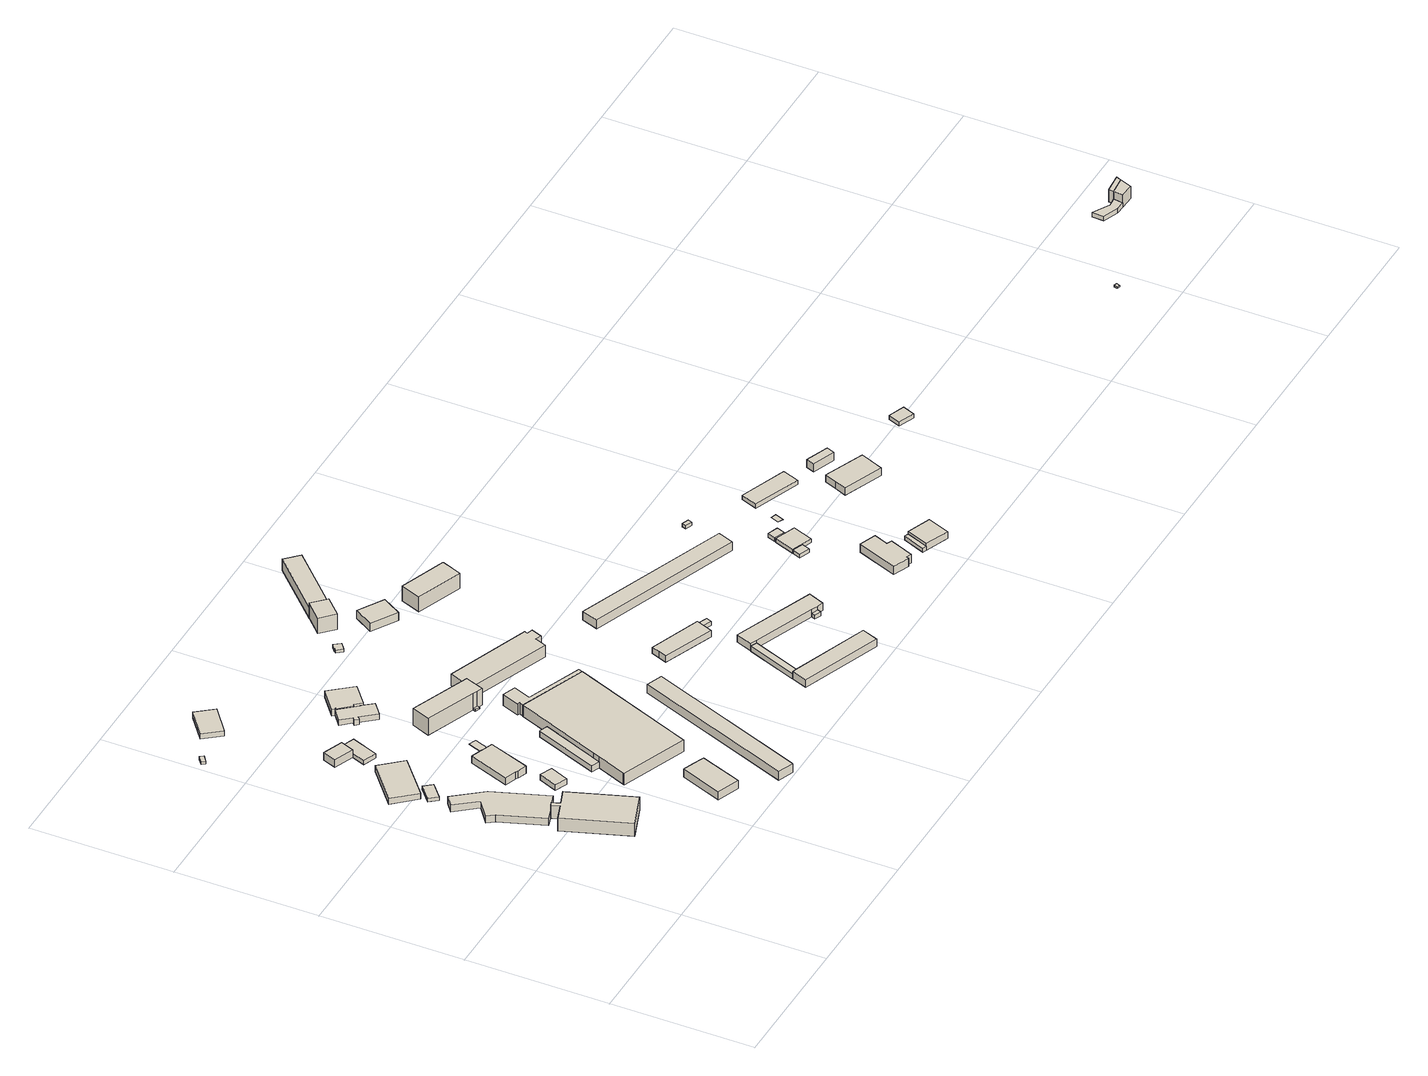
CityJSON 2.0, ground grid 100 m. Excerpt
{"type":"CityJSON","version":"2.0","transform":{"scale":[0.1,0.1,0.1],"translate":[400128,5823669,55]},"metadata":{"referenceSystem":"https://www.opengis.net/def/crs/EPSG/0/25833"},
"CityObjects":{
"building1":{"type":"Building","attributes":{"Gemeindeschluessel":"11000010","BezugspunktDach":"2200","function":"31001_2143","measuredHeight":10.03,"storeysAboveGround":1},"address":[{"country":"Germany","locality":"Berlin","thoroughfareNumber":"42A (1)","thoroughfareName":"Gehrenseestraße"}],"geometry":[{"type":"Solid","lod":"1","boundaries":[[[[0,1,2,3,4,5,6,7]],[[8,9,10,11,12,13,14,15]],[[8,15,7,6]],[[9,8,6,5]],[[10,9,5,4]],[[11,10,4,3]],[[12,11,3,2]],[[13,12,2,1]],[[14,13,1,0]],[[15,14,0,7]]]]}]},
"building2":{"type":"Building","attributes":{"Gemeindeschluessel":"11000010","BezugspunktDach":"2200","function":"31001_2120","measuredHeight":5.44,"storeysAboveGround":1},"address":[{"country":"Germany","locality":"Berlin","thoroughfareNumber":"42A","thoroughfareName":"Gehrenseestraße"}],"geometry":[{"type":"Solid","lod":"1","boundaries":[[[[16,17,18,19,20,21,22,23,24,25]],[[26,27,28,29,30,31,32,33,34,35]],[[26,35,25,24]],[[27,26,24,23]],[[28,27,23,22]],[[29,28,22,21]],[[30,29,21,20]],[[31,30,20,19]],[[32,31,19,18]],[[33,32,18,17]],[[34,33,17,16]],[[35,34,16,25]]]]}]},
"building3":{"type":"Building","attributes":{"Gemeindeschluessel":"11000010","BezugspunktDach":"2200","function":"31001_2100","measuredHeight":2.61,"storeysAboveGround":1},"address":[{"country":"Germany","locality":"Berlin","thoroughfareNumber":"43 (1)","thoroughfareName":"Gehrenseestraße"}],"geometry":[{"type":"Solid","lod":"1","boundaries":[[[[36,37,38,39]],[[40,41,42,43]],[[40,43,39,38]],[[41,40,38,37]],[[42,41,37,36]],[[43,42,36,39]]]]}]},
"building4":{"type":"Building","attributes":{"Gemeindeschluessel":"11000010","BezugspunktDach":"2200","function":"31001_2100","measuredHeight":4.58,"storeysAboveGround":1},"address":[{"country":"Germany","locality":"Berlin","thoroughfareNumber":"43","thoroughfareName":"Gehrenseestraße"}],"geometry":[{"type":"Solid","lod":"1","boundaries":[[[[44,45,46,47]],[[48,49,50,51]],[[48,51,47,46]],[[49,48,46,45]],[[50,49,45,44]],[[51,50,44,47]]]]}]},
"building5":{"type":"Building","attributes":{"Gemeindeschluessel":"11000011","BezugspunktDach":"2200","function":"31001_2463","measuredHeight":2.17,"storeysAboveGround":1},"address":[{"country":"Germany","locality":"Berlin","thoroughfareNumber":"50 (2)","thoroughfareName":"Pablo-Picasso-Straße"}],"geometry":[{"type":"Solid","lod":"1","boundaries":[[[[52,53,54,55]],[[56,57,58,59]],[[56,59,55,54]],[[57,56,54,53]],[[58,57,53,52]],[[59,58,52,55]]]]}]},
"building6":{"type":"Building","attributes":{"Gemeindeschluessel":"11000010","BezugspunktDach":"2200","function":"31001_2523","measuredHeight":4.31,"storeysAboveGround":1},"address":[{"country":"Germany","locality":"Berlin","thoroughfareNumber":"25 (7)","thoroughfareName":"Bitterfelder Straße"}],"geometry":[{"type":"Solid","lod":"1","boundaries":[[[[60,61,62,63]],[[64,65,66,67]],[[64,67,63,62]],[[65,64,62,61]],[[66,65,61,60]],[[67,66,60,63]]]]}]},
"building7":{"type":"Building","attributes":{"Gemeindeschluessel":"11000010","BezugspunktDach":"2200","function":"31001_2120","measuredHeight":5.81,"storeysAboveGround":1},"address":[{"country":"Germany","locality":"Berlin","thoroughfareNumber":"43A (1)","thoroughfareName":"Gehrenseestraße"}],"geometry":[{"type":"Solid","lod":"1","boundaries":[[[[68,69,70,71]],[[72,73,74,75]],[[72,75,71,70]],[[73,72,70,69]],[[74,73,69,68]],[[75,74,68,71]]]]}]},
"building8":{"type":"Building","attributes":{"Gemeindeschluessel":"11000010","BezugspunktDach":"2200","function":"31001_2020","measuredHeight":3.29,"storeysAboveGround":1},"address":[{"country":"Germany","locality":"Berlin","thoroughfareNumber":"43A","thoroughfareName":"Gehrenseestraße"}],"geometry":[{"type":"Solid","lod":"1","boundaries":[[[[76,77,78,79,80]],[[81,82,83,84,85]],[[81,85,80,79]],[[82,81,79,78]],[[83,82,78,77]],[[84,83,77,76]],[[85,84,76,80]]]]}]},
"building9":{"type":"Building","attributes":{"Gemeindeschluessel":"11000010","BezugspunktDach":"2200","function":"31001_2120","measuredHeight":6.8,"storeysAboveGround":1},"address":[{"country":"Germany","locality":"Berlin","thoroughfareNumber":"25 (3)","thoroughfareName":"Bitterfelder Straße"}],"geometry":[{"type":"Solid","lod":"1","boundaries":[[[[86,87,88,89,90,91,92,93]],[[94,95,96,97,98,99,100,101]],[[94,101,93,92]],[[95,94,92,91]],[[96,95,91,90]],[[97,96,90,89]],[[98,97,89,88]],[[99,98,88,87]],[[100,99,87,86]],[[101,100,86,93]]]]}]},
"building10":{"type":"Building","attributes":{"Gemeindeschluessel":"11000010","BezugspunktDach":"2200","function":"31001_2120","measuredHeight":7.06,"storeysAboveGround":1},"address":[{"country":"Germany","locality":"Berlin","thoroughfareNumber":"8 (1)","thoroughfareName":"Klettwitzer Straße"}],"geometry":[{"type":"Solid","lod":"1","boundaries":[[[[102,103,104,105,106]],[[107,108,109,110,111]],[[107,111,106,105]],[[108,107,105,104]],[[109,108,104,103]],[[110,109,103,102]],[[111,110,102,106]]]]}]},
"building11":{"type":"Building","attributes":{"Gemeindeschluessel":"11000011","BezugspunktDach":"2200","function":"31001_2130","measuredHeight":4.06,"storeysAboveGround":1},"address":[{"country":"Germany","locality":"Berlin","thoroughfareNumber":"50","thoroughfareName":"Pablo-Picasso-Straße"}],"geometry":[{"type":"Solid","lod":"1","boundaries":[[[[112,113,114,115,116,117]],[[118,119,120,121,122,123]],[[118,123,117,116]],[[119,118,116,115]],[[120,119,115,114]],[[121,120,114,113]],[[122,121,113,112]],[[123,122,112,117]]]]}]},
"building12":{"type":"Building","attributes":{"Gemeindeschluessel":"11000010","BezugspunktDach":"2200","function":"31001_2000","measuredHeight":0.54,"storeysAboveGround":1},"address":[{"country":"Germany","locality":"Berlin","thoroughfareNumber":"25 (6)","thoroughfareName":"Bitterfelder Straße"}],"geometry":[{"type":"Solid","lod":"1","boundaries":[[[[124,125,126,127]],[[128,129,130,131]],[[128,131,127,126]],[[129,128,126,125]],[[130,129,125,124]],[[131,130,124,127]]]]}]},
"building13":{"type":"Building","attributes":{"Gemeindeschluessel":"11000010","BezugspunktDach":"2200","function":"51009_1610","measuredHeight":4.65,"storeysAboveGround":0},"address":[{"country":"Germany","locality":"Berlin"}],"geometry":[{"type":"Solid","lod":"1","boundaries":[[[[132,133,134,135]],[[136,137,138,139]],[[136,139,135,134]],[[137,136,134,133]],[[138,137,133,132]],[[139,138,132,135]]]]}]},
"building14":{"type":"Building","attributes":{"Gemeindeschluessel":"11000010","BezugspunktDach":"2200","function":"31001_2130","measuredHeight":4.17,"storeysAboveGround":1},"address":[{"country":"Germany","locality":"Berlin","thoroughfareNumber":"29","thoroughfareName":"Bitterfelder Straße"}],"geometry":[{"type":"Solid","lod":"1","boundaries":[[[[140,141,142,143,144,145,146,147,148,149,150,151,152,153]],[[154,155,156,157,158,159,160,161,162,163,164,165,166,167]],[[154,167,153,152]],[[155,154,152,151]],[[156,155,151,150]],[[157,156,150,149]],[[158,157,149,148]],[[159,158,148,147]],[[160,159,147,146]],[[161,160,146,145]],[[162,161,145,144]],[[163,162,144,143]],[[164,163,143,142]],[[165,164,142,141]],[[166,165,141,140]],[[167,166,140,153]]]]}]},
"building15":{"type":"Building","attributes":{"Gemeindeschluessel":"11000010","BezugspunktDach":"2200","function":"51009_1610","measuredHeight":5.03,"storeysAboveGround":0},"address":[{"country":"Germany","locality":"Berlin"}],"geometry":[{"type":"Solid","lod":"1","boundaries":[[[[168,169,170,171,172,173,174,175,176,177]],[[178,179,180,181,182,183,184,185,186,187]],[[178,187,177,176]],[[179,178,176,175]],[[180,179,175,174]],[[181,180,174,173]],[[182,181,173,172]],[[183,182,172,171]],[[184,183,171,170]],[[185,184,170,169]],[[186,185,169,168]],[[187,186,168,177]]]]}]},
"building16":{"type":"Building","attributes":{"Gemeindeschluessel":"11000010","BezugspunktDach":"2200","function":"31001_2020","measuredHeight":13.03,"storeysAboveGround":3},"address":[{"country":"Germany","locality":"Berlin","thoroughfareNumber":"27","thoroughfareName":"Bitterfelder Straße"}],"geometry":[{"type":"Solid","lod":"1","boundaries":[[[[188,189,190,191,192,193,194,195]],[[196,197,198,199,200,201,202,203]],[[196,203,195,194]],[[197,196,194,193]],[[198,197,193,192]],[[199,198,192,191]],[[200,199,191,190]],[[201,200,190,189]],[[202,201,189,188]],[[203,202,188,195]]]]}]},
"building17":{"type":"Building","attributes":{"Gemeindeschluessel":"11000010","function":"31001_2120"},"address":[{"country":"Germany","locality":"Berlin","thoroughfareNumber":"6","thoroughfareName":"Klettwitzer Straße"}],"children":["building17-1","building17-2"]},
"building17-1":{"type":"BuildingPart","attributes":{"BezugspunktDach":"2200","measuredHeight":8.92,"storeysAboveGround":2},"parents":["building17"],"geometry":[{"type":"MultiSurface","lod":"1","boundaries":[[[204,205,206,207,208,209,210,211]],[[212,213,214,215,216,217,218,219]],[[212,219,211,210]],[[213,212,210,209]],[[214,213,209,208]],[[215,214,208,207]],[[216,215,207,206]],[[220,221,206,205]],[[218,217,205,204]],[[219,218,204,211]],[[217,216,222,221,220]]]}]},
"building17-2":{"type":"BuildingPart","attributes":{"BezugspunktDach":"2200","measuredHeight":9.23,"storeysAboveGround":2},"parents":["building17"],"geometry":[{"type":"MultiSurface","lod":"1","boundaries":[[[223,224,225,221,220,226,227,228,229,230]],[[231,232,233,234,235,236,237,238,239,240]],[[231,240,230,229]],[[232,231,229,228]],[[233,232,228,227]],[[234,233,227,226]],[[235,234,226,220]],[[236,235,217,216,221]],[[237,236,221,225]],[[238,237,225,224]],[[239,238,224,223]],[[240,239,223,230]],[[241,220,221,216,217]]]}]},
"building18":{"type":"Building","attributes":{"Gemeindeschluessel":"11000010","BezugspunktDach":"2200","function":"31001_2100","measuredHeight":1.85,"storeysAboveGround":1},"address":[{"country":"Germany","locality":"Berlin","thoroughfareNumber":"27 (1)","thoroughfareName":"Bitterfelder Straße"}],"geometry":[{"type":"Solid","lod":"1","boundaries":[[[[242,243,244,245,246]],[[247,248,249,250,251]],[[247,251,246,245]],[[248,247,245,244]],[[249,248,244,243]],[[250,249,243,242]],[[251,250,242,246]]]]}]},
"building19":{"type":"Building","attributes":{"Gemeindeschluessel":"11000010","BezugspunktDach":"2200","function":"31001_2100","measuredHeight":6.77,"storeysAboveGround":1},"address":[{"country":"Germany","locality":"Berlin","thoroughfareNumber":"5","thoroughfareName":"Klettwitzer Straße"}],"geometry":[{"type":"Solid","lod":"1","boundaries":[[[[252,253,254,255,256]],[[257,258,259,260,261]],[[257,261,256,255]],[[258,257,255,254]],[[259,258,254,253]],[[260,259,253,252]],[[261,260,252,256]]]]}]},
"building20":{"type":"Building","attributes":{"Gemeindeschluessel":"11000010","BezugspunktDach":"2200","function":"31001_2120","measuredHeight":9.01,"storeysAboveGround":1},"address":[{"country":"Germany","locality":"Berlin","thoroughfareNumber":"25","thoroughfareName":"Bitterfelder Straße"}],"geometry":[{"type":"Solid","lod":"1","boundaries":[[[[262,263,264,265,266,267,268,269,270]],[[271,272,273,274,275,276,277,278,279]],[[271,279,270,269]],[[272,271,269,268]],[[273,272,268,267]],[[274,273,267,266]],[[275,274,266,265]],[[276,275,265,264]],[[277,276,264,263]],[[278,277,263,262]],[[279,278,262,270]]]]}]},
"building21":{"type":"Building","attributes":{"Gemeindeschluessel":"11000010","BezugspunktDach":"2200","function":"31001_2000","measuredHeight":2.24,"storeysAboveGround":1},"address":[{"country":"Germany","locality":"Berlin","thoroughfareNumber":"8","thoroughfareName":"Hohenschönhauser Straße"}],"geometry":[{"type":"Solid","lod":"1","boundaries":[[[[280,281,282,283,284,285]],[[286,287,288,289,290,291]],[[286,291,285,284]],[[287,286,284,283]],[[288,287,283,282]],[[289,288,282,281]],[[290,289,281,280]],[[291,290,280,285]]]]}]},
"building22":{"type":"Building","attributes":{"Gemeindeschluessel":"11000010","BezugspunktDach":"2200","function":"51009_1610","measuredHeight":3.98,"storeysAboveGround":0},"address":[{"country":"Germany","locality":"Berlin"}],"geometry":[{"type":"Solid","lod":"1","boundaries":[[[[292,293,294,295]],[[296,297,298,299]],[[296,299,295,294]],[[297,296,294,293]],[[298,297,293,292]],[[299,298,292,295]]]]}]},
"building23":{"type":"Building","attributes":{"Gemeindeschluessel":"11000010","BezugspunktDach":"2200","function":"31001_2100","measuredHeight":6.2,"storeysAboveGround":1},"address":[{"country":"Germany","locality":"Berlin","thoroughfareNumber":"8 (1)","thoroughfareName":"Hohenschönhauser Straße"}],"geometry":[{"type":"Solid","lod":"1","boundaries":[[[[300,301,302,303]],[[304,305,306,307]],[[304,307,303,302]],[[305,304,302,301]],[[306,305,301,300]],[[307,306,300,303]]]]}]},
"building24":{"type":"Building","attributes":{"Gemeindeschluessel":"11000010","BezugspunktDach":"2200","function":"31001_2100","measuredHeight":5.74,"storeysAboveGround":1},"address":[{"country":"Germany","locality":"Berlin","thoroughfareNumber":"23B (4)","thoroughfareName":"Bitterfelder Straße"}],"geometry":[{"type":"Solid","lod":"1","boundaries":[[[[308,309,310,311,312]],[[313,314,315,316,317]],[[313,317,312,311]],[[314,313,311,310]],[[315,314,310,309]],[[316,315,309,308]],[[317,316,308,312]]]]}]},
"building25":{"type":"Building","attributes":{"Gemeindeschluessel":"11000010","BezugspunktDach":"2200","function":"31001_2100","measuredHeight":5.44,"storeysAboveGround":1},"address":[{"country":"Germany","locality":"Berlin","thoroughfareNumber":"23B (2)","thoroughfareName":"Bitterfelder Straße"}],"geometry":[{"type":"Solid","lod":"1","boundaries":[[[[318,319,320,321,322,323]],[[324,325,326,327,328,329]],[[324,329,323,322]],[[325,324,322,321]],[[326,325,321,320]],[[327,326,320,319]],[[328,327,319,318]],[[329,328,318,323]]]]}]},
"building26":{"type":"Building","attributes":{"Gemeindeschluessel":"11000010","function":"31001_2100"},"address":[{"country":"Germany","locality":"Berlin","thoroughfareNumber":"8","thoroughfareName":"Hohenschönhauser Straße"}],"children":["building26-1","building26-2"]},
"building26-1":{"type":"BuildingPart","attributes":{"BezugspunktDach":"2200","measuredHeight":12.08,"storeysAboveGround":3},"parents":["building26"],"geometry":[{"type":"Solid","lod":"1","boundaries":[[[[330,331,332,333]],[[334,335,336,337]],[[334,337,333,332]],[[335,338,339,334,332,331]],[[336,335,331,330]],[[337,336,330,333]],[[334,339,338,335]]]]}]},
"building26-2":{"type":"BuildingPart","attributes":{"BezugspunktDach":"2200","measuredHeight":8.71,"storeysAboveGround":3},"parents":["building26"],"geometry":[{"type":"MultiSurface","lod":"1","boundaries":[[[338,340,341,339]],[[342,343,344,345]],[[342,345,339,341]],[[343,342,341,340]],[[344,343,340,338]],[[345,344,338,335,334]],[[334,335,338,339,346]]]}]},
"building27":{"type":"Building","attributes":{"Gemeindeschluessel":"11000010","BezugspunktDach":"2200","function":"31001_2000","measuredHeight":3.05,"storeysAboveGround":1},"address":[{"country":"Germany","locality":"Berlin","thoroughfareNumber":"23B (3)","thoroughfareName":"Bitterfelder Straße"}],"geometry":[{"type":"Solid","lod":"1","boundaries":[[[[347,348,349,350]],[[326,351,352,353]],[[326,353,350,349]],[[351,326,349,348]],[[352,351,348,347]],[[353,352,347,350]]]]}]},
"building28":{"type":"Building","attributes":{"Gemeindeschluessel":"11000010","BezugspunktDach":"2200","function":"31001_2100","measuredHeight":11.79,"storeysAboveGround":3},"address":[{"country":"Germany","locality":"Berlin","thoroughfareNumber":"8A","thoroughfareName":"Hohenschönhauser Straße"}],"geometry":[{"type":"Solid","lod":"1","boundaries":[[[[354,355,356,357,358]],[[359,360,361,362,363]],[[359,363,358,357]],[[360,359,357,356]],[[361,360,356,355]],[[362,361,355,354]],[[363,362,354,358]]]]}]},
"building29":{"type":"Building","attributes":{"Gemeindeschluessel":"11000010","BezugspunktDach":"2200","function":"31001_2100","measuredHeight":5.75,"storeysAboveGround":1},"address":[{"country":"Germany","locality":"Berlin","thoroughfareNumber":"23B","thoroughfareName":"Bitterfelder Straße"}],"geometry":[{"type":"Solid","lod":"1","boundaries":[[[[364,365,366,367,368,369,370]],[[371,372,373,374,375,376,377]],[[371,377,370,369]],[[372,371,369,368]],[[373,372,368,367]],[[374,373,367,366]],[[375,374,366,365]],[[376,375,365,364]],[[377,376,364,370]]]]}]},
"building30":{"type":"Building","attributes":{"Gemeindeschluessel":"11000010","BezugspunktDach":"2200","function":"51009_1610","measuredHeight":3,"storeysAboveGround":0},"address":[{"country":"Germany","locality":"Berlin"}],"geometry":[{"type":"Solid","lod":"1","boundaries":[[[[378,379,380,381]],[[382,383,384,385]],[[382,385,381,380]],[[383,382,380,379]],[[384,383,379,378]],[[385,384,378,381]]]]}]},
"building31":{"type":"Building","attributes":{"Gemeindeschluessel":"11000010","BezugspunktDach":"2200","function":"31001_2100","measuredHeight":6.78,"storeysAboveGround":2},"address":[{"country":"Germany","locality":"Berlin","thoroughfareNumber":"23B (1)","thoroughfareName":"Bitterfelder Straße"}],"geometry":[{"type":"Solid","lod":"1","boundaries":[[[[386,387,388,389]],[[390,391,392,393]],[[390,393,389,388]],[[391,390,388,387]],[[392,391,387,386]],[[393,392,386,389]]]]}]},
"building32":{"type":"Building","attributes":{"Gemeindeschluessel":"11000010","BezugspunktDach":"2200","function":"31001_2100","measuredHeight":3,"storeysAboveGround":1},"address":[{"country":"Germany","locality":"Berlin","thoroughfareNumber":"23 (4)","thoroughfareName":"Bitterfelder Straße"}],"geometry":[{"type":"Solid","lod":"1","boundaries":[[[[394,395,396,397]],[[398,399,400,401]],[[398,401,397,396]],[[399,398,396,395]],[[400,399,395,394]],[[401,400,394,397]]]]}]},
"building33":{"type":"Building","attributes":{"Gemeindeschluessel":"11000010","BezugspunktDach":"2200","function":"31001_2100","measuredHeight":6.46,"storeysAboveGround":1},"address":[{"country":"Germany","locality":"Berlin","thoroughfareNumber":"23 (5)","thoroughfareName":"Bitterfelder Straße"}],"geometry":[{"type":"Solid","lod":"1","boundaries":[[[[402,403,404,405,406,407,408,409]],[[410,411,412,413,414,415,416,417]],[[410,417,409,408]],[[411,410,408,407]],[[412,411,407,406]],[[413,412,406,405]],[[414,413,405,404]],[[415,414,404,403]],[[416,415,403,402]],[[417,416,402,409]]]]}]},
"building34":{"type":"Building","attributes":{"Gemeindeschluessel":"11000010","BezugspunktDach":"2200","function":"31001_2100","measuredHeight":3,"storeysAboveGround":2},"address":[{"country":"Germany","locality":"Berlin","thoroughfareNumber":"23 (14)","thoroughfareName":"Bitterfelder Straße"}],"geometry":[{"type":"Solid","lod":"1","boundaries":[[[[418,419,420,421]],[[422,423,424,425]],[[422,425,421,420]],[[423,422,420,419]],[[424,423,419,418]],[[425,424,418,421]]]]}]},
"building35":{"type":"Building","attributes":{"Gemeindeschluessel":"11000010","BezugspunktDach":"2200","function":"31001_2100","measuredHeight":3,"storeysAboveGround":1},"address":[{"country":"Germany","locality":"Berlin","thoroughfareNumber":"23 (13)","thoroughfareName":"Bitterfelder Straße"}],"geometry":[{"type":"Solid","lod":"1","boundaries":[[[[426,427,428,429]],[[430,431,432,433]],[[430,433,429,428]],[[431,430,428,427]],[[432,431,427,426]],[[433,432,426,429]]]]}]},
"building36":{"type":"Building","attributes":{"Gemeindeschluessel":"11000010","BezugspunktDach":"2200","function":"31001_2520","measuredHeight":2.58,"storeysAboveGround":1},"address":[{"country":"Germany","locality":"Berlin","thoroughfareNumber":"23B (5)","thoroughfareName":"Bitterfelder Straße"}],"geometry":[{"type":"Solid","lod":"1","boundaries":[[[[434,435,436,437]],[[438,439,440,441]],[[438,441,437,436]],[[439,438,436,435]],[[440,439,435,434]],[[441,440,434,437]]]]}]},
"building37":{"type":"Building","attributes":{"Gemeindeschluessel":"11000010","BezugspunktDach":"2200","function":"31001_2100","measuredHeight":3.15,"storeysAboveGround":1},"address":[{"country":"Germany","locality":"Berlin","thoroughfareNumber":"23 (10)","thoroughfareName":"Bitterfelder Straße"}],"geometry":[{"type":"Solid","lod":"1","boundaries":[[[[442,443,444,445]],[[446,447,448,449]],[[446,449,445,444]],[[447,446,444,443]],[[448,447,443,442]],[[449,448,442,445]]]]}]},
"building38":{"type":"Building","attributes":{"Gemeindeschluessel":"11000010","BezugspunktDach":"2200","function":"31001_2100","measuredHeight":5.16,"storeysAboveGround":1},"address":[{"country":"Germany","locality":"Berlin","thoroughfareNumber":"23 (9)","thoroughfareName":"Bitterfelder Straße"}],"geometry":[{"type":"Solid","lod":"1","boundaries":[[[[450,451,452,453]],[[447,454,455,448]],[[447,448,453,452]],[[454,447,452,451]],[[455,454,451,450]],[[448,455,450,453]]]]}]},
"building39":{"type":"Building","attributes":{"Gemeindeschluessel":"11000010","BezugspunktDach":"2200","function":"31001_2100","measuredHeight":0.265,"storeysAboveGround":1},"address":[{"country":"Germany","locality":"Berlin","thoroughfareNumber":"23 (12)","thoroughfareName":"Bitterfelder Straße"}],"geometry":[{"type":"Solid","lod":"1","boundaries":[[[[456,457,458,459]],[[460,461,462,463]],[[460,463,459,458]],[[461,460,458,457]],[[462,461,457,456]],[[463,462,456,459]]]]}]},
"building40":{"type":"Building","attributes":{"Gemeindeschluessel":"11000010","BezugspunktDach":"2200","function":"31001_2100","measuredHeight":3.24,"storeysAboveGround":1},"address":[{"country":"Germany","locality":"Berlin","thoroughfareNumber":"23","thoroughfareName":"Bitterfelder Straße"}],"geometry":[{"type":"Solid","lod":"1","boundaries":[[[[464,465,466,467]],[[468,469,470,471]],[[468,471,467,466]],[[469,468,466,465]],[[470,469,465,464]],[[471,470,464,467]]]]}]},
"building41":{"type":"Building","attributes":{"Gemeindeschluessel":"11000010","BezugspunktDach":"2200","function":"31001_2140","measuredHeight":7.05,"storeysAboveGround":1},"address":[{"country":"Germany","locality":"Berlin","thoroughfareNumber":"23 (8)","thoroughfareName":"Bitterfelder Straße"}],"geometry":[{"type":"Solid","lod":"1","boundaries":[[[[472,473,474,475,476]],[[477,478,479,480,481]],[[477,481,476,475]],[[478,477,475,474]],[[479,478,474,473]],[[480,479,473,472]],[[481,480,472,476]]]]}]},
"building42":{"type":"Building","attributes":{"Gemeindeschluessel":"11000010","BezugspunktDach":"2200","function":"31001_2100","measuredHeight":6.17,"storeysAboveGround":2},"address":[{"country":"Germany","locality":"Berlin","thoroughfareNumber":"23 (7)","thoroughfareName":"Bitterfelder Straße"}],"geometry":[{"type":"Solid","lod":"1","boundaries":[[[[482,483,484,485]],[[486,487,488,489]],[[486,489,485,484]],[[487,486,484,483]],[[488,487,483,482]],[[489,488,482,485]]]]}]},
"building43":{"type":"Building","attributes":{"Gemeindeschluessel":"11000010","BezugspunktDach":"2200","function":"31001_2020","measuredHeight":3.29,"storeysAboveGround":1},"address":[{"country":"Germany","locality":"Berlin","thoroughfareNumber":"21","thoroughfareName":"Bitterfelder Straße"}],"geometry":[{"type":"Solid","lod":"1","boundaries":[[[[490,491,492,493]],[[494,495,496,497]],[[494,497,493,492]],[[495,494,492,491]],[[496,495,491,490]],[[497,496,490,493]]]]}]},
"building44":{"type":"Building","attributes":{"Gemeindeschluessel":"11000010","BezugspunktDach":"2200","function":"31001_2523","measuredHeight":1.4,"storeysAboveGround":1},"address":[{"country":"Germany","locality":"Berlin","thoroughfareNumber":"29 (1)","thoroughfareName":"Boxberger Straße"}],"geometry":[{"type":"Solid","lod":"1","boundaries":[[[[498,499,500,501]],[[502,503,504,505]],[[502,505,501,500]],[[503,502,500,499]],[[504,503,499,498]],[[505,504,498,501]]]]}]},
"building45":{"type":"Building","attributes":{"Gemeindeschluessel":"11000010","function":"31001_2060"},"address":[{"country":"Germany","locality":"Berlin","thoroughfareNumber":"1","thoroughfareName":"Am Cleantech Business Park"}],"children":["building45-1","building45-2","building45-3"]},
"building45-1":{"type":"BuildingPart","attributes":{"BezugspunktDach":"2200","measuredHeight":3.5,"storeysAboveGround":1},"parents":["building45"],"geometry":[{"type":"MultiSurface","lod":"1","boundaries":[[[506,507,508,509,510,511]],[[512,513,514,515,516,517]],[[512,517,511,510]],[[513,512,510,509]],[[514,513,509,508]],[[516,515,507,506]],[[517,516,506,511]],[[518,515,514,519,508,507]]]}]},
"building45-2":{"type":"BuildingPart","attributes":{"BezugspunktDach":"2200","measuredHeight":9.67,"storeysAboveGround":1},"parents":["building45"],"geometry":[{"type":"MultiSurface","lod":"1","boundaries":[[[520,521,522,523]],[[514,524,525,515]],[[508,507,523,522]],[[525,524,521,520]],[[515,525,520,523]],[[514,515,507,508]],[[514,522,521,524]]]}]},
"building45-3":{"type":"BuildingPart","attributes":{"BezugspunktDach":"2200","measuredHeight":9.71,"storeysAboveGround":1},"parents":["building45"],"geometry":[{"type":"MultiSurface","lod":"1","boundaries":[[[521,526,527,522]],[[528,529,530,531]],[[528,531,522,527]],[[529,528,527,526]],[[530,529,526,521]],[[531,530,524,514,532]],[[532,514,524,521,522]]]}]}
},
"vertices":[
[565,599,130],[817,688,130],[656,1138,130],[546,1098,130],[526,1154,130],[498,1144,130],[518,1088,130],[404,1047,130],[518,1088,30],[498,1144,30],[526,1154,30],[546,1098,30],[656,1138,30],[817,688,30],[565,599,30],[404,1047,30],
[306,1428,92],[419,1116,92],[498,1144,92],[526,1154,92],[636,1194,92],[497,1577,92],[341,1775,92],[271,1721,92],[389,1571,92],[269,1477,92],[389,1571,38],[271,1721,38],[341,1775,38],[497,1577,38],[636,1194,38],[526,1154,38],[498,1144,38],[419,1116,38],[306,1428,38],[269,1477,38],
[342,1835,67],[441,1920,67],[395,1976,67],[299,1892,67],[395,1976,41],[441,1920,41],[342,1835,41],[299,1892,41],
[300,1942,89],[559,2165,89],[426,2317,89],[167,2096,89],[426,2317,43],[559,2165,43],[300,1942,43],[167,2096,43],
[18,3282,76],[61,3315,76],[44,3338,76],[0,3304,76],[44,3338,54],[61,3315,54],[18,3282,54],[0,3304,54],
[836,1199,85],[889,1330,85],[802,1365,85],[749,1236,85],[802,1365,42],[889,1330,42],[836,1199,42],[749,1236,42],
[485,2500,108],[521,2594,108],[381,2648,108],[345,2554,108],[381,2648,50],[521,2594,50],[485,2500,50],[345,2554,50],
[543,2371,82],[615,2558,82],[521,2594,82],[485,2500,82],[449,2407,82],[485,2500,49],[521,2594,49],[615,2558,49],[543,2371,49],[449,2407,49],
[736,1500,104],[753,1493,104],[816,1470,104],[920,1756,104],[857,1779,104],[840,1786,104],[760,1815,104],[655,1529,104],[760,1815,48],[840,1786,48],[857,1779,48],[920,1756,48],[816,1470,48],[753,1493,48],[736,1500,48],[655,1529,48],
[1268,232,103],[1376,524,103],[1299,555,103],[1222,585,103],[1110,290,103],[1222,585,40],[1299,555,40],[1376,524,40],[1268,232,40],[1110,290,40],
[319,3303,97],[497,3441,97],[402,3561,97],[399,3559,97],[285,3470,97],[225,3423,97],[285,3470,56],[399,3559,56],[402,3561,56],[497,3441,56],[319,3303,56],[225,3423,56],
[927,1775,54],[971,1893,54],[922,1912,54],[878,1795,54],[922,1912,48],[971,1893,48],[927,1775,48],[878,1795,48],
[1074,1093,88],[1250,1539,88],[1192,1562,88],[1017,1116,88],[1192,1562,41],[1250,1539,41],[1074,1093,41],[1017,1116,41],
[792,2647,95],[775,2632,95],[795,2608,95],[812,2622,95],[896,2519,95],[981,2590,95],[921,2665,95],[919,2663,95],[892,2694,95],[818,2781,95],[823,2784,95],[818,2789,95],[813,2784,95],[734,2718,95],[813,2784,53],[818,2789,53],[823,2784,53],[818,2781,53],[892,2694,53],[919,2663,53],[921,2665,53],[981,2590,53],[896,2519,53],[812,2622,53],[795,2608,53],[775,2632,53],[792,2647,53],[734,2718,53],
[813,2784,102],[818,2789,102],[823,2784,102],[818,2781,102],[892,2694,102],[906,2705,102],[947,2656,102],[1079,2764,102],[949,2921,102],[801,2799,102],[949,2921,52],[1079,2764,52],[947,2656,52],[906,2705,52],[892,2694,52],[818,2781,52],[823,2784,52],[818,2789,52],[813,2784,52],[801,2799,52],
[1245,2046,176],[1277,2033,176],[1316,2018,176],[1338,2079,176],[1349,2109,176],[1364,2148,176],[945,2312,176],[895,2184,176],[945,2312,46],[1364,2148,46],[1349,2109,46],[1338,2079,46],[1316,2018,46],[1277,2033,46],[1245,2046,46],[895,2184,46],
[1343,1774,131],[1332,1746,131],[1796,1568,131],[1806,1594,131],[1417,1745,131],[1464,1866,131],[1373,1901,131],[1326,1780,131],[1373,1901,42],[1464,1866,42],[1417,1745,42],[1806,1594,42],[1796,1568,42],[1332,1746,42],[1343,1774,42],[1326,1780,42],[1332,1746,130],[1796,1568,130],[1796,1568,111],
[1453,699,130],[1457,708,130],[1792,1559,130],[1328,1737,130],[1092,1140,130],[1074,1093,130],[992,887,130],[989,878,130],[992,887,40],[1074,1093,40],[1092,1140,40],[1328,1737,40],[1332,1746,40],[1796,1568,40],[1792,1559,40],[1457,708,40],[1453,699,40],[989,878,40],[1332,1746,59],
[1269,2014,63],[1277,2033,63],[1261,2040,63],[1245,2046,63],[1238,2029,63],[1245,2046,48],[1261,2040,48],[1277,2033,48],[1269,2014,48],[1238,2029,48],
[1570,4,101],[1576,19,101],[2003,1123,101],[1889,1166,101],[1461,47,101],[1889,1166,33],[2003,1123,33],[1576,19,33],[1570,4,33],[1461,47,33],
[1932,1888,130],[1962,1967,130],[2003,1951,130],[2033,2029,130],[1991,2042,130],[1999,2063,130],[1413,2281,130],[1364,2148,130],[1349,2109,130],[1364,2148,40],[1413,2281,40],[1999,2063,40],[1991,2042,40],[2033,2029,40],[2003,1951,40],[1962,1967,40],[1932,1888,40],[1349,2109,40],
[1413,3020,72],[1461,3057,72],[1425,3102,72],[1391,3074,72],[1394,3071,72],[1381,3060,72],[1394,3071,50],[1391,3074,50],[1425,3102,50],[1461,3057,50],[1413,3020,50],[1381,3060,50],
[2475,413,60],[2611,767,60],[2567,785,60],[2429,430,60],[2567,785,20],[2611,767,20],[2475,413,20],[2429,430,20],
[1853,2860,106],[1935,2994,106],[1758,3102,106],[1676,2968,106],[1758,3102,44],[1935,2994,44],[1853,2860,44],[1676,2968,44],
[2951,109,80],[2995,223,80],[2475,413,80],[2429,430,80],[2388,320,80],[2429,430,22],[2475,413,22],[2995,223,22],[2951,109,22],[2388,320,22],
[2582,1066,75],[2605,1125,75],[2628,1184,75],[2270,1317,75],[2249,1261,75],[2227,1204,75],[2249,1261,27],[2270,1317,27],[2628,1184,27],[2605,1125,27],[2582,1066,27],[2227,1204,27],
[1602,3157,167],[1717,3272,167],[1628,3363,167],[1511,3247,167],[1628,3363,47],[1717,3272,47],[1602,3157,47],[1511,3247,47],[1717,3272,132],[1628,3363,132],
[2079,3638,132],[1989,3728,132],[1989,3728,45],[2079,3638,45],[1717,3272,45],[1628,3363,45],[1628,3363,77],
[2686,1117,57],[2700,1156,57],[2628,1184,57],[2613,1146,57],[2700,1156,27],[2686,1117,27],[2613,1146,27],
[2325,2671,151],[2377,2808,151],[2376,2813,151],[2054,2932,151],[2001,2793,151],[2054,2932,33],[2376,2813,33],[2377,2808,33],[2325,2671,33],[2001,2793,33],
[2611,767,80],[3040,601,80],[3087,583,80],[3129,567,80],[3175,680,80],[2610,900,80],[2567,785,80],[2610,900,22],[3175,680,22],[3129,567,22],[3087,583,22],[3040,601,22],[2611,767,22],[2567,785,22],
[3075,555,53],[3087,583,53],[3040,601,53],[3029,573,53],[3040,601,23],[3087,583,23],[3075,555,23],[3029,573,23],
[3423,1335,91],[3465,1448,91],[2387,1853,91],[2345,1736,91],[2387,1853,23],[3465,1448,23],[3423,1335,23],[2345,1736,23],
[3617,901,51],[3636,959,51],[3564,986,51],[3542,929,51],[3564,986,21],[3636,959,21],[3617,901,21],[3542,929,21],
[3765,291,84],[3771,305,84],[3806,291,84],[3874,462,84],[3838,476,84],[3878,577,84],[3763,621,84],[3651,337,84],[3763,621,19],[3878,577,19],[3838,476,19],[3874,462,19],[3806,291,19],[3771,305,19],[3765,291,19],[3651,337,19],
[3713,936,51],[3766,1078,51],[3619,1134,51],[3566,991,51],[3619,1134,21],[3766,1078,21],[3713,936,21],[3566,991,21],
[3697,1114,51],[3717,1170,51],[3643,1198,51],[3622,1142,51],[3643,1198,21],[3717,1170,21],[3697,1114,21],[3622,1142,21],
[3537,1672,50],[3548,1700,50],[3501,1718,50],[3491,1690,50],[3501,1718,24],[3548,1700,24],[3537,1672,24],[3491,1690,24],
[3963,265,49],[4022,421,49],[3996,431,49],[3935,276,49],[3996,431,18],[4022,421,18],[3963,265,18],[3935,276,18],
[4129,201,69],[4189,357,69],[4022,421,69],[3963,265,69],[4189,357,18],[4129,201,18],
[3842,1193,24],[3866,1254,24],[3830,1267,24],[3807,1208,24],[3830,1267,22],[3866,1254,22],[3842,1193,22],[3807,1208,22],
[4203,1271,53],[4245,1387,53],[3916,1511,53],[3873,1396,53],[3916,1511,20],[4245,1387,20],[4203,1271,20],[3873,1396,20],
[4519,850,73],[4586,1014,73],[4307,1127,73],[4274,1044,73],[4240,962,73],[4274,1044,16],[4307,1127,16],[4586,1014,16],[4519,850,16],[4240,962,16],
[4524,1179,79],[4546,1236,79],[4386,1297,79],[4364,1240,79],[4386,1297,17],[4546,1236,17],[4524,1179,17],[4364,1240,17],
[5125,927,49],[5158,1012,49],[5046,1055,49],[5013,971,49],[5046,1055,16],[5158,1012,16],[5125,927,16],[5013,971,16],
[6879,374,24],[6888,397,24],[6867,405,24],[6859,382,24],[6867,405,10],[6888,397,10],[6879,374,10],[6859,382,10],
[7546,715,46],[7607,711,46],[7617,779,46],[7555,773,46],[7438,839,46],[7435,757,46],[7438,839,11],[7555,773,11],[7617,779,11],[7607,711,11],[7546,715,11],[7435,757,11],[7607,711,26],[7617,779,28],
[7708,706,107],[7740,791,107],[7617,779,107],[7607,711,107],[7740,791,11],[7708,706,11],
[7753,826,107],[7622,814,107],[7622,814,10],[7753,826,10],[7740,791,10],[7617,779,10],[7617,779,57]
]}
